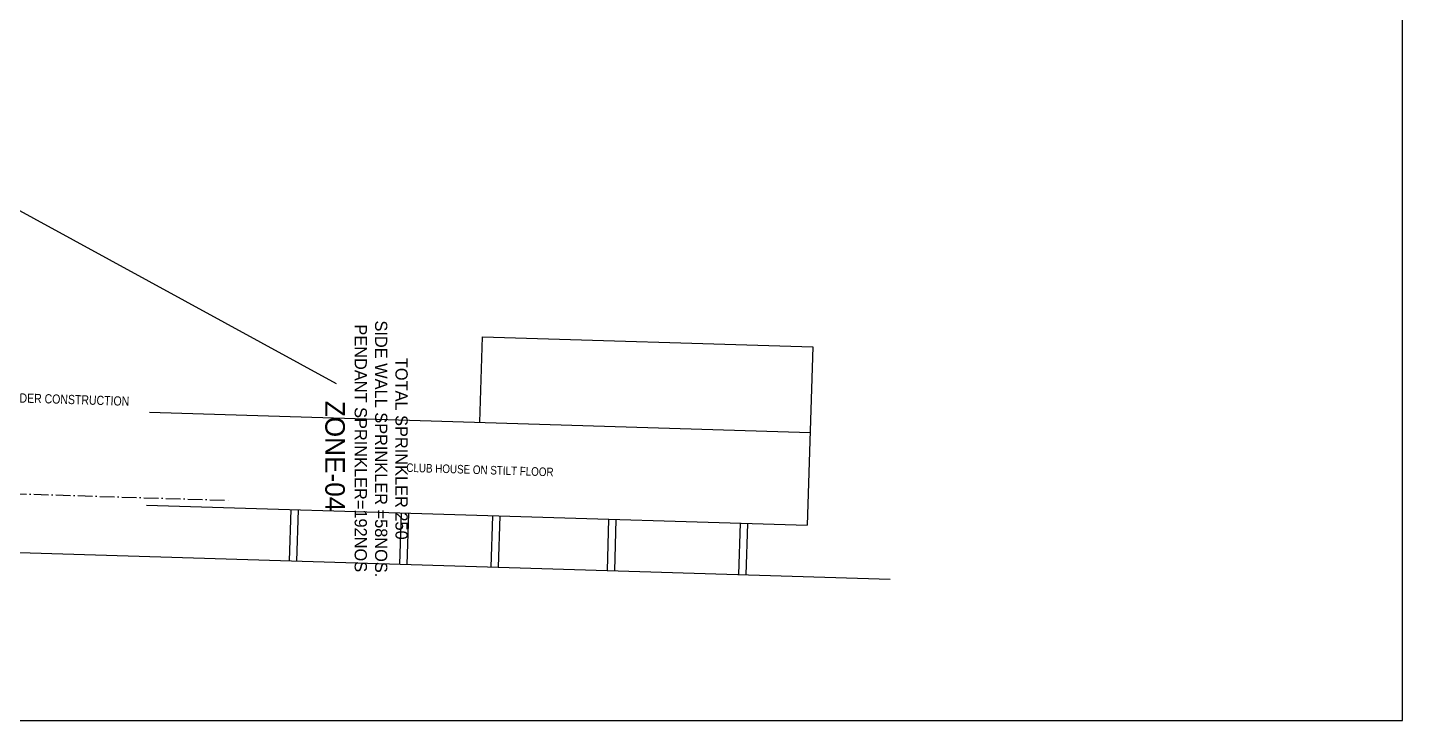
# Model space of a CAD drawing. Header units: inches. Extents: x 257070 to 799932, y -17980 to 269260.
# Drawn here: x 369365 to 425530, y -13888 to 14436 of the extents above; entities that cross this region are included whole.
import ezdxf

# ---------------------------------------------------------------- set-up
doc = ezdxf.new("R2010")
doc.units = ezdxf.units.IN
doc.header["$MEASUREMENT"] = 0
doc.linetypes.add('1EDGE-MLCP-GROUND FLOOR$0$ACAD_ISO10W100', pattern=[18, 12, -3, 0, -3])
for name, color, linetype in [('0-AES-F-SPRINKLER', 10, 'Continuous'), ('1EDGE-MLCP-GROUND FLOOR$0$DSP_COLUMN GRIDS', 27, '1EDGE-MLCP-GROUND FLOOR$0$ACAD_ISO10W100'), ('1EDGE-MLCP-GROUND FLOOR$0$DSP_R.C.C. HATCH', 8, 'Continuous'), ('1EDGE-MLCP-GROUND FLOOR$0$DSP_TEXT', 6, 'Continuous'), ('1EDGE-MLCP-GROUND FLOOR$0$DSP_WALL', 7, 'Continuous'), ('2 wheeler barrier', 170, 'Continuous')]:
    doc.layers.add(name, color=color, linetype=linetype)
doc.styles.add('1EDGE-MLCP-GROUND FLOOR$0$PR-200', font='ARIALN.TTF', dxfattribs={"height": 500})
doc.styles.add('1EDGE-MLCP-GROUND FLOOR$0$TEXT style 175', font='ARIALN.TTF', dxfattribs={"height": 350})
doc.styles.add('TEXT style 175', font='GOTHIC.TTF')

msp = doc.modelspace()

# ---------------------------------------------------------------- linework, layer by layer
at = {"layer": '0-AES-F-SPRINKLER', "color": 7, "ltscale": 1000}
msp.add_line((358460.6, 12723.9, 0), (381967.6, -109), dxfattribs=at)
at = {"layer": '1EDGE-MLCP-GROUND FLOOR$0$DSP_COLUMN GRIDS', "color": 8, "ltscale": 50}
msp.add_line((366022.3, -4533.2, 0), (377573.5, -4886.7, 0), dxfattribs=at)
at = {"layer": '1EDGE-MLCP-GROUND FLOOR$0$DSP_R.C.C. HATCH', "color": 8, "ltscale": 3.5}
for p, q in [((380116.7, -5264.7, 0), (380052.4, -7363.7, 0)), ((380416.5, -5273.9, 0), (380352.3, -7372.9, 0)), ((384627.7, -5402.8, 0), (384563.5, -7501.8, 0)), ((384927.6, -5412, 0), (384863.3, -7511, 0)), ((388354.2, -5516.8, 0), (388290, -7615.9, 0)), ((388654.1, -5526, 0), (388589.8, -7625, 0)), ((393100.6, -5662.1, 0), (393036.4, -7761.1, 0)), ((393400.5, -5671.3, 0), (393336.2, -7770.3, 0)), ((398469.4, -5826.5, 0), (398405.1, -7925.5, 0)), ((398769.2, -5835.6, 0), (398705, -7934.6, 0))]:
    msp.add_line(p, q, dxfattribs=at)
at = {"layer": '1EDGE-MLCP-GROUND FLOOR$0$DSP_WALL', "color": 8, "ltscale": 3.5}
for p, q in [((387839.7, -1699.3, 0), (387946.7, 1799, 0)), ((387946.7, 1799, 0), (401440.4, 1386, 0)), ((401440.4, 1386, 0), (401217.1, -5910.6, 0)), ((374346, -1286.3, 0), (401333.3, -2112.3, 0)), ((374229.7, -5084.5, 0), (401217.1, -5910.6, 0)), ((365948.9, -6932, 0), (404605.2, -8115.2, 0))]:
    msp.add_line(p, q, dxfattribs=at)
at = {"layer": '2 wheeler barrier', "color": 8, "ltscale": 1000}
msp.add_lwpolyline([(425530.2, 218353.6), (262050.4, 218353.6), (262050.4, -13888.3), (425530.2, -13888.3)], close=True, dxfattribs=at)

# ---------------------------------------------------------------- texts
at = {"color": 8, "style": '1EDGE-MLCP-GROUND FLOOR$0$PR-200'}
msp.add_text('MLCP BUILDING UNDER CONSTRUCTION', height=375, rotation=358.24682, dxfattribs=at).set_placement((364954.3, -766.2, 0))
at = {"layer": '0-AES-F-SPRINKLER', "color": 7, "ltscale": 1000, "insert": (384894.6, 2468.6, 0), "char_height": 500, "attachment_point": 1, "rotation": 270, "style": 'TEXT style 175'}
msp.add_mtext_dynamic_manual_height_columns('\\pi1534.2811;TOTAL SPRINKLER 250\\P\\pi7.08872;SIDE WALL SPRINKLER =58NOS.\\P\\pi167.18389;PENDANT SPRINKLER=192NOS', width=9994.123, gutter_width=20, heights=[0], dxfattribs=at)
at = {"layer": '0-AES-F-SPRINKLER', "color": 6, "ltscale": 1000, "insert": (382328.2, -1816), "char_height": 800, "attachment_point": 1, "rotation": 270, "style": 'TEXT style 175'}
msp.add_mtext_dynamic_manual_height_columns('\\pi-995.12067;ZONE-04', width=2477.468, gutter_width=20, heights=[0], dxfattribs=at)
at = {"layer": '1EDGE-MLCP-GROUND FLOOR$0$DSP_TEXT', "color": 8, "style": '1EDGE-MLCP-GROUND FLOOR$0$TEXT style 175'}
msp.add_text('CLUB HOUSE ON STILT FLOOR', height=350, rotation=358.24682, dxfattribs=at).set_placement((384836.2, -3724.9, 0))

doc.saveas('drawing.dxf')
